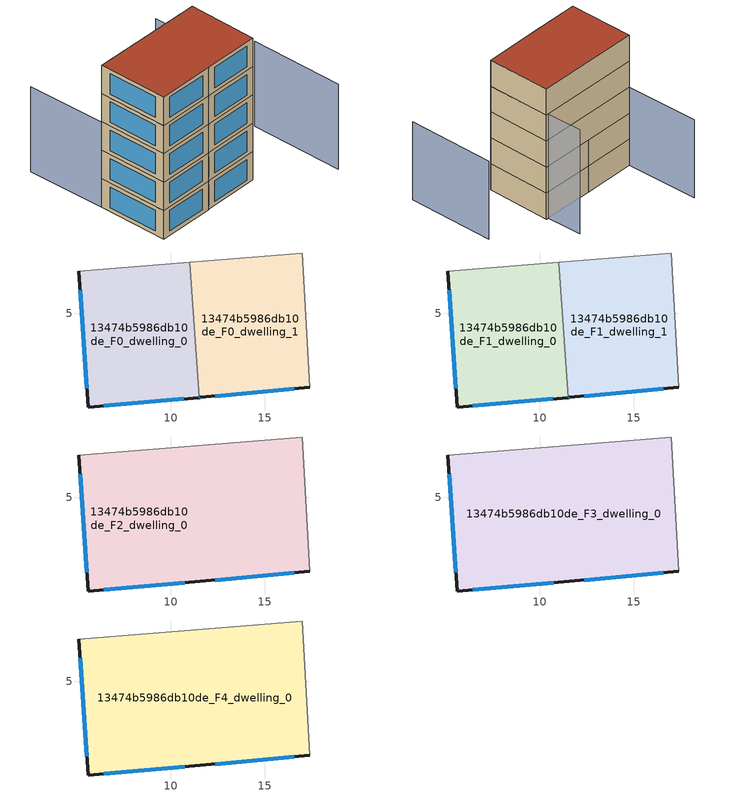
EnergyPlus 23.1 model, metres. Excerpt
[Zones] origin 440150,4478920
13474b5986db10de_F0_dwelling_0
 floor ground (EU_floor_Construction): 11.03,7.72 11.53,0.53 5.62,0.02 5.12,7.24 z0
 wall outside (EU_wall_Construction): 5.12,7.24 5.62,0.02 11.53,0.53 z0:3
 wall adiabatic (EU_wall_Construction): 11.03,7.72 5.12,7.24 z0:3
 wall to 13474b5986db10de_F0_dwelling_1 (EU_wall_Construction): 11.53,0.53 11.03,7.72 z0:3
 window (EU_Window_Construction): 6.44,0.09 10.71,0.46 / 5.19,6.24 5.56,1.02 z0.42:2.58
13474b5986db10de_F0_dwelling_1
 floor ground (EU_floor_Construction): 17.02,8.21 17.4,1.06 11.57,0.53 11.53,0.53 11.03,7.72 z0
 wall outside (EU_wall_Construction): 11.53,0.53 11.57,0.53 17.4,1.06 z0:3
 wall adiabatic (EU_wall_Construction): 17.4,1.06 17.02,8.21 11.03,7.72 z0:3
 window (EU_Window_Construction): 12.38,0.6 16.59,0.99 / 11.53,0.53 11.57,0.53 z0.42:2.58
13474b5986db10de_F1_dwelling_0
 floor to 13474b5986db10de_F0_dwelling_0 (EU_floor_Construction): 11.03,7.72 11.53,0.53 5.62,0.02 5.12,7.24 z3
 wall outside (EU_wall_Construction): 5.12,7.24 5.62,0.02 11.53,0.53 z3:6
 wall adiabatic (EU_wall_Construction): 11.03,7.72 5.12,7.24 z3:6
 wall to 13474b5986db10de_F1_dwelling_1 (EU_wall_Construction): 11.53,0.53 11.03,7.72 z3:6
 window (EU_Window_Construction): 6.44,0.09 10.71,0.46 / 5.19,6.24 5.56,1.02 z3.42:5.58
13474b5986db10de_F1_dwelling_1
 floor to 13474b5986db10de_F0_dwelling_1 (EU_floor_Construction): 17.02,8.21 17.4,1.06 11.57,0.53 11.53,0.53 11.03,7.72 z3
 wall outside (EU_wall_Construction): 11.53,0.53 11.57,0.53 17.4,1.06 z3:6
 wall adiabatic (EU_wall_Construction): 17.4,1.06 17.02,8.21 11.03,7.72 z3:6
 window (EU_Window_Construction): 12.38,0.6 16.59,0.99 / 11.53,0.53 11.57,0.53 z3.42:5.58
13474b5986db10de_F2_dwelling_0
 floor to 13474b5986db10de_F1_dwelling_0 (EU_floor_Construction): 11.03,7.72 11.53,0.53 5.62,0.02 5.12,7.24 z6
 floor to 13474b5986db10de_F1_dwelling_1 (EU_floor_Construction): 17.02,8.21 17.4,1.06 11.57,0.53 11.53,0.53 11.03,7.72 z6
 wall outside (EU_wall_Construction): 5.12,7.24 5.62,0.02 11.57,0.53 17.4,1.06 z6:9
 wall adiabatic (EU_wall_Construction): 17.4,1.06 17.02,8.21 5.12,7.24 z6:9
 window (EU_Window_Construction): 12.38,0.6 16.59,0.99 / 6.45,0.09 10.75,0.46 / 5.19,6.24 5.56,1.02 z6.42:8.58
13474b5986db10de_F3_dwelling_0
 floor to 13474b5986db10de_F2_dwelling_0 (EU_floor_Construction): 17.02,8.21 17.4,1.06 11.57,0.53 5.62,0.02 5.12,7.24 z9
 wall outside (EU_wall_Construction): 5.12,7.24 5.62,0.02 11.57,0.53 17.4,1.06 z9:12
 wall adiabatic (EU_wall_Construction): 17.4,1.06 17.02,8.21 5.12,7.24 z9:12
 window (EU_Window_Construction): 12.38,0.6 16.59,0.99 / 6.45,0.09 10.75,0.46 / 5.19,6.24 5.56,1.02 z9.42:11.58
13474b5986db10de_F4_dwelling_0
 floor to 13474b5986db10de_F3_dwelling_0 (EU_floor_Construction): 17.02,8.21 17.4,1.06 11.57,0.53 5.62,0.02 5.12,7.24 z12
 wall outside (EU_wall_Construction): 5.12,7.24 5.62,0.02 11.57,0.53 17.4,1.06 z12:15
 wall adiabatic (EU_wall_Construction): 17.4,1.06 17.02,8.21 5.12,7.24 z12:15
 window (EU_Window_Construction): 12.38,0.6 16.59,0.99 / 6.45,0.09 10.75,0.46 / 5.19,6.24 5.56,1.02 z12.42:14.58
 roof outside (EU_roof_Construction): 17.4,1.06 17.02,8.21 5.12,7.24 5.62,0.02 11.57,0.53 z15
shading: 23.85,-2.91 23.18,6.77 / 16.96,8.21 5.12,7.23 / 5.12,7.23 4.45,15.36 z0:9; 17.4,1.06 16.4,12.15 z0:12
[Building]
EU S2 Campaign: North Axis=0; Terrain=City; Solar Distribution=FullExterior
[Site:Location]
Madrid: Latitude=40.5; Longitude=-3.5; Time Zone=1; Elevation=609
[SizingPeriod:WeatherFileDays]
AnnualSizingPeriod: Begin Month=1; Begin Day of Month=1; End Month=12; End Day of Month=31; Day of Week for Start Day=Monday; Use Weather File Daylight Saving Period=No; Use Weather File Rain and Snow Indicators=No
[MATERIAL]
EU_InternalMass_Material: Roughness=MediumRough; Thickness=0.1; Conductivity=1; Density=1800; Specific Heat=900; Thermal Absorptance=0.9; Solar Absorptance=0.7; Visible Absorptance=0.7
[MATERIAL:NOMASS] Roughness=MediumRough; Thermal Absorptance=0.9; Solar Absorptance=0.7; Visible Absorptance=0.7
Name | Thermal Resistance
EU_wall_NoMass | 1.60022
EU_roof_NoMass | 1.57597
EU_floor_NoMass | 0.470652
[WINDOWMATERIAL:SIMPLEGLAZINGSYSTEM]
EU_Window_SimpleGlazing: UFactor=3.28802; Solar Heat Gain Coefficient=0.85; Visible Transmittance=0.85
[CONSTRUCTION]
EU_wall_Construction: EU_wall_NoMass
EU_roof_Construction: EU_roof_NoMass
EU_floor_Construction: EU_floor_NoMass
EU_InternalMass_Construction: EU_InternalMass_Material
EU_Window_Construction: EU_Window_SimpleGlazing
[ZONE] Type=1; Multiplier=1; Ceiling Height=autocalculate; Floor Area=autocalculate; Part of Total Floor Area=Yes
Name | Volume
13474b5986db10de_F0_dwelling_0; 13474b5986db10de_F1_dwelling_0 | 128.394
13474b5986db10de_F2_dwelling_0 | 256.786
13474b5986db10de_F3_dwelling_0; 13474b5986db10de_F4_dwelling_0 | 256.794
13474b5986db10de_F0_dwelling_1; 13474b5986db10de_F1_dwelling_1 | 128.392
[INTERNALMASS] Construction=EU_InternalMass_Construction
Name | Zone or ZoneList | Surface Area
13474b5986db10de_F0_dwelling_0_EU_InternalMass | 13474b5986db10de_F0_dwelling_0 | 42.7989
13474b5986db10de_F0_dwelling_1_EU_InternalMass | 13474b5986db10de_F0_dwelling_1 | 42.7982
13474b5986db10de_F1_dwelling_0_EU_InternalMass | 13474b5986db10de_F1_dwelling_0 | 42.7989
13474b5986db10de_F1_dwelling_1_EU_InternalMass | 13474b5986db10de_F1_dwelling_1 | 42.7982
13474b5986db10de_F2_dwelling_0_EU_InternalMass | 13474b5986db10de_F2_dwelling_0 | 85.5981
13474b5986db10de_F3_dwelling_0_EU_InternalMass | 13474b5986db10de_F3_dwelling_0 | 85.5981
13474b5986db10de_F4_dwelling_0_EU_InternalMass | 13474b5986db10de_F4_dwelling_0 | 85.5981
[OTHEREQUIPMENT] Fuel Type=Electricity; Design Level Calculation Method=Watts/Area; Power per Zone Floor Area=1; Fraction Latent=0; Fraction Radiant=0; Fraction Lost=0; Carbon Dioxide Generation Rate=0; EndUse Subcategory=EU_Step8_InternalGains
Name | Zone or ZoneList or Space or SpaceList | Schedule
EU_Step8_InternalGain_13474b5986db10de_F0_dwelling_0_f000 | 13474b5986db10de_F0_dwelling_0 | EU_Step8_GainSchedule_13474b5986db10de_F0_dwelling_0_f000
EU_Step8_InternalGain_13474b5986db10de_F0_dwelling_1_f000 | 13474b5986db10de_F0_dwelling_1 | EU_Step8_GainSchedule_13474b5986db10de_F0_dwelling_1_f000
EU_Step8_InternalGain_13474b5986db10de_F1_dwelling_0_f000 | 13474b5986db10de_F1_dwelling_0 | EU_Step8_GainSchedule_13474b5986db10de_F1_dwelling_0_f000
EU_Step8_InternalGain_13474b5986db10de_F1_dwelling_1_f000 | 13474b5986db10de_F1_dwelling_1 | EU_Step8_GainSchedule_13474b5986db10de_F1_dwelling_1_f000
EU_Step8_InternalGain_13474b5986db10de_F2_dwelling_0_f000 | 13474b5986db10de_F2_dwelling_0 | EU_Step8_GainSchedule_13474b5986db10de_F2_dwelling_0_f000
EU_Step8_InternalGain_13474b5986db10de_F3_dwelling_0_f000 | 13474b5986db10de_F3_dwelling_0 | EU_Step8_GainSchedule_13474b5986db10de_F3_dwelling_0_f000
EU_Step8_InternalGain_13474b5986db10de_F4_dwelling_0_f000 | 13474b5986db10de_F4_dwelling_0 | EU_Step8_GainSchedule_13474b5986db10de_F4_dwelling_0_f000
[ZONEVENTILATION:DESIGNFLOWRATE] Schedule=EU_AlwaysOn; Design Flow Rate Calculation Method=AirChanges/Hour; Air Changes per Hour=0.480704; Ventilation Type=Natural; Fan Pressure Rise=0; Fan Total Efficiency=1; Constant Term Coefficient=1; Temperature Term Coefficient=0; Velocity Term Coefficient=0; Velocity Squared Term Coefficient=0; Minimum Indoor Temperature=-100; Maximum Indoor Temperature=100; Delta Temperature=-100; Minimum Outdoor Temperature=-100; Maximum Outdoor Temperature=100; Maximum Wind Speed=40
Name | Zone or ZoneList or Space or SpaceList
EU_ConstantAir_13474b5986db10de_F0_dwelling_0 | 13474b5986db10de_F0_dwelling_0
EU_ConstantAir_13474b5986db10de_F0_dwelling_1 | 13474b5986db10de_F0_dwelling_1
EU_ConstantAir_13474b5986db10de_F1_dwelling_0 | 13474b5986db10de_F1_dwelling_0
EU_ConstantAir_13474b5986db10de_F1_dwelling_1 | 13474b5986db10de_F1_dwelling_1
EU_ConstantAir_13474b5986db10de_F2_dwelling_0 | 13474b5986db10de_F2_dwelling_0
EU_ConstantAir_13474b5986db10de_F3_dwelling_0 | 13474b5986db10de_F3_dwelling_0
EU_ConstantAir_13474b5986db10de_F4_dwelling_0 | 13474b5986db10de_F4_dwelling_0
[HVACTEMPLATE:THERMOSTAT] Constant Heating Setpoint=20; Constant Cooling Setpoint=50
EU_HeatOnly_13474b5986db10de_F0_dwelling_0; EU_HeatOnly_13474b5986db10de_F0_dwelling_1; EU_HeatOnly_13474b5986db10de_F1_dwelling_0; EU_HeatOnly_13474b5986db10de_F1_dwelling_1; EU_HeatOnly_13474b5986db10de_F2_dwelling_0; EU_HeatOnly_13474b5986db10de_F3_dwelling_0; EU_HeatOnly_13474b5986db10de_F4_dwelling_0
[HVACTEMPLATE:ZONE:IDEALLOADSAIRSYSTEM] System Availability Schedule=EU_AlwaysOn; Maximum Heating Supply Air Temperature=50; Minimum Cooling Supply Air Temperature=13; Maximum Heating Supply Air Humidity Ratio=0.0156; Minimum Cooling Supply Air Humidity Ratio=0.0077; Heating Limit=NoLimit; Cooling Limit=NoLimit; Heating Availability Schedule=EU_AlwaysOn; Cooling Availability Schedule=EU_CoolingOff; Dehumidification Control Type=ConstantSensibleHeatRatio; Cooling Sensible Heat Ratio=0.7; Dehumidification Setpoint=60; Humidification Control Type=None; Humidification Setpoint=30; Outdoor Air Method=None; Outdoor Air Flow Rate per Person=0.00944; Outdoor Air Flow Rate per Zone Floor Area=0; Outdoor Air Flow Rate per Zone=0; Demand Controlled Ventilation Type=None; Outdoor Air Economizer Type=NoEconomizer; Heat Recovery Type=None; Sensible Heat Recovery Effectiveness=0.7; Latent Heat Recovery Effectiveness=0.65
Name | Template Thermostat
13474b5986db10de_F0_dwelling_0 | EU_HeatOnly_13474b5986db10de_F0_dwelling_0
13474b5986db10de_F0_dwelling_1 | EU_HeatOnly_13474b5986db10de_F0_dwelling_1
13474b5986db10de_F1_dwelling_0 | EU_HeatOnly_13474b5986db10de_F1_dwelling_0
13474b5986db10de_F1_dwelling_1 | EU_HeatOnly_13474b5986db10de_F1_dwelling_1
13474b5986db10de_F2_dwelling_0 | EU_HeatOnly_13474b5986db10de_F2_dwelling_0
13474b5986db10de_F3_dwelling_0 | EU_HeatOnly_13474b5986db10de_F3_dwelling_0
13474b5986db10de_F4_dwelling_0 | EU_HeatOnly_13474b5986db10de_F4_dwelling_0
[SIZING:ZONE] Zone Cooling Design Supply Air Temperature Input Method=SupplyAirTemperature; Zone Cooling Design Supply Air Temperature=13; Zone Heating Design Supply Air Temperature Input Method=SupplyAirTemperature; Zone Heating Design Supply Air Temperature=50; Zone Cooling Design Supply Air Humidity Ratio=0.008; Zone Heating Design Supply Air Humidity Ratio=0.008; Cooling Design Air Flow Method=DesignDay; Cooling Design Air Flow Rate=0; Cooling Minimum Air Flow per Zone Floor Area=0.000762; Cooling Minimum Air Flow=0; Cooling Minimum Air Flow Fraction=0.2; Heating Design Air Flow Method=DesignDay; Heating Design Air Flow Rate=0; Heating Maximum Air Flow per Zone Floor Area=0.002032; Heating Maximum Air Flow=0.141576; Heating Maximum Air Flow Fraction=0.3; Account for Dedicated Outdoor Air System=No; Dedicated Outdoor Air System Control Strategy=NeutralSupplyAir; Dedicated Outdoor Air Low Setpoint Temperature for Design=autosize; Dedicated Outdoor Air High Setpoint Temperature for Design=autosize; Zone Load Sizing Method=Sensible Load Only No Latent Load; Zone Latent Cooling Design Supply Air Humidity Ratio Input Method=HumidityRatioDifference; Zone Cooling Design Supply Air Humidity Ratio Difference=0.005; Zone Latent Heating Design Supply Air Humidity Ratio Input Method=HumidityRatioDifference; Zone Humidification Design Supply Air Humidity Ratio Difference=0.005
13474b5986db10de_F0_dwelling_0; 13474b5986db10de_F0_dwelling_1; 13474b5986db10de_F1_dwelling_0; 13474b5986db10de_F1_dwelling_1; 13474b5986db10de_F2_dwelling_0; 13474b5986db10de_F3_dwelling_0; 13474b5986db10de_F4_dwelling_0
[SCHEDULE:CONSTANT]
Name | Hourly Value
EU_AlwaysOn | 1
EU_CoolingOff | 0
[SCHEDULE:FILE] Column Number=1; Rows to Skip at Top=0; Number of Hours of Data=8760; Column Separator=Comma; Interpolate to Timestep=No; Minutes per Item=60; Adjust Schedule for Daylight Savings=Yes
Name | File
EU_Step8_GainSchedule_13474b5986db10de_F0_dwelling_0_f000 | ../../schedules/13474b5986db10de/13474b5986db10de_F0_dwelling_0_f000_gain.csv
EU_Step8_GainSchedule_13474b5986db10de_F0_dwelling_1_f000 | ../../schedules/13474b5986db10de/13474b5986db10de_F0_dwelling_1_f000_gain.csv
EU_Step8_GainSchedule_13474b5986db10de_F1_dwelling_0_f000 | ../../schedules/13474b5986db10de/13474b5986db10de_F1_dwelling_0_f000_gain.csv
EU_Step8_GainSchedule_13474b5986db10de_F1_dwelling_1_f000 | ../../schedules/13474b5986db10de/13474b5986db10de_F1_dwelling_1_f000_gain.csv
EU_Step8_GainSchedule_13474b5986db10de_F2_dwelling_0_f000 | ../../schedules/13474b5986db10de/13474b5986db10de_F2_dwelling_0_f000_gain.csv
EU_Step8_GainSchedule_13474b5986db10de_F3_dwelling_0_f000 | ../../schedules/13474b5986db10de/13474b5986db10de_F3_dwelling_0_f000_gain.csv
EU_Step8_GainSchedule_13474b5986db10de_F4_dwelling_0_f000 | ../../schedules/13474b5986db10de/13474b5986db10de_F4_dwelling_0_f000_gain.csv
